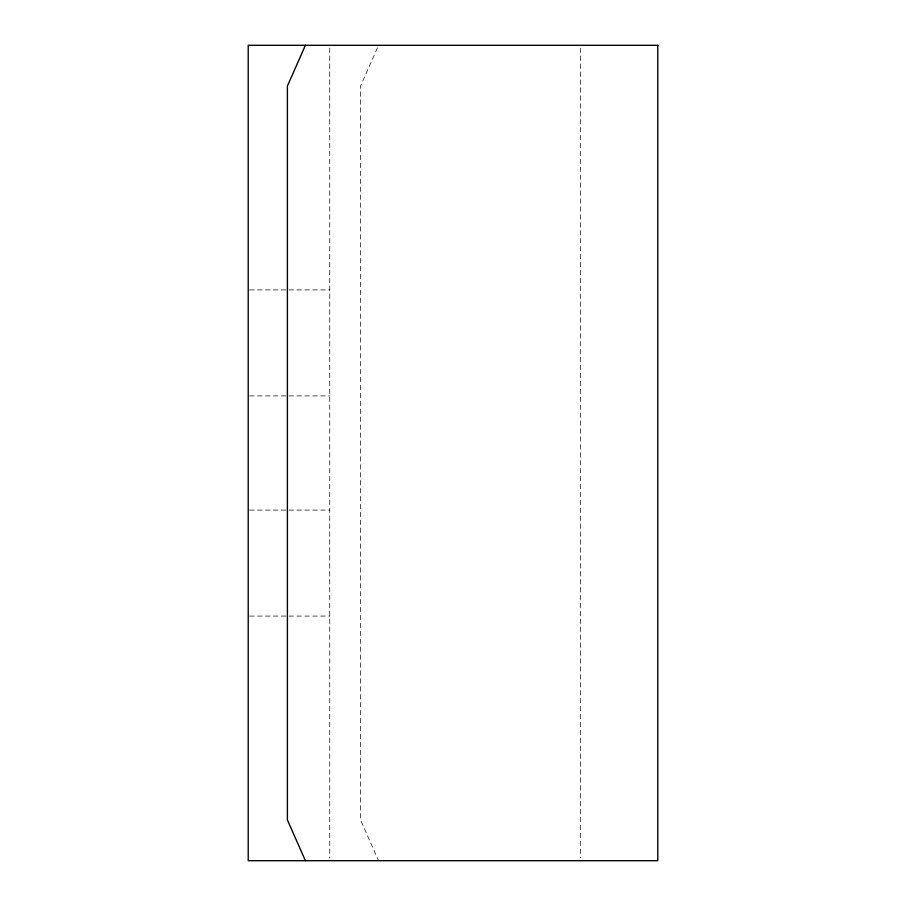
<?xml version="1.0" encoding="UTF-8"?>
<svg xmlns="http://www.w3.org/2000/svg" width="906" height="906" viewBox="0 0 906 906"><rect width="100%" height="100%" fill="white"/><g stroke="black" fill="none" stroke-linecap="round" stroke-linejoin="round"><path stroke-width="0.68" stroke-dasharray="4.53 3.4" d="M377.428 47.848L360.543 86.07L360.543 819.93L378.549 860.7M249.626 289.92L287.587 289.92M288.991 289.92L329.761 289.92M249.626 395.922L287.587 395.922M288.991 395.922L329.761 395.922M249.626 510.078L287.587 510.078M288.991 510.078L329.761 510.078M249.626 616.08L287.587 616.08M288.991 616.08L329.761 616.08M580.587 48.131L580.587 857.869M329.761 48.097L329.761 857.903"/><path stroke-width="1.36" d="M305.401 45.3L287.395 86.07L287.395 819.93L305.401 860.7M657.779 45.3L248.221 45.3L248.221 860.7L657.779 860.7L657.779 45.3"/></g></svg>
